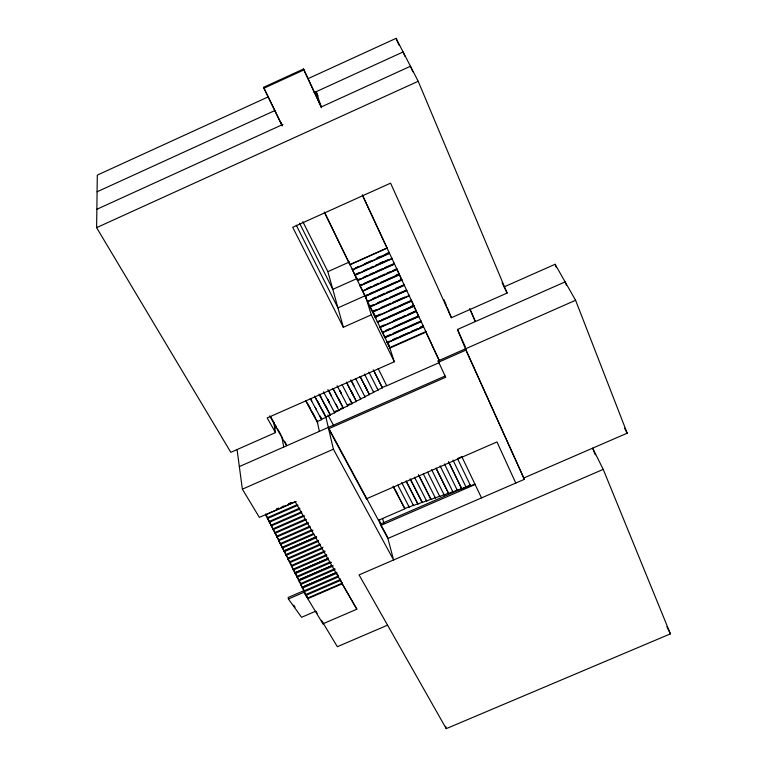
<?xml version="1.0" encoding="UTF-8"?>
<svg xmlns="http://www.w3.org/2000/svg" width="767" height="767" viewBox="0 0 767 767"><rect width="100%" height="100%" fill="white"/><g stroke="black" fill="none" stroke-linecap="round" stroke-linejoin="round"><path stroke-width="1.15" d="M273.666 422.08L275.516 432.607L230.819 452.319L96.604 227.646L97.313 175.106L268.335 96.824M282.179 125.951L263.541 87.333L303.55 68.992L321.296 106.987M263.79 88.291L303.866 69.931L303.55 68.992M308.392 78.493L396.088 38.35L418.197 81.283L507.112 293.061L451.389 317.73L390.585 183.16L292.706 227.281L343.338 327.26L371.314 314.825L365.284 295.688L337.95 307.874L296.283 225.249M97.093 191.779L274.998 110.496M314.077 92.644L403.106 51.964L404.957 56.365M96.853 209.276L282.956 124.407M321.105 107.016L410.46 66.259L412.78 71.772M96.604 227.646L418.197 81.283M343.338 327.26L327.873 271.643L349.675 261.873M349.925 264.596L387.057 247.971M324.23 212.047L349.973 264.768L387.124 248.144L362.379 194.914M377.23 257.789L380.499 256.322M385.945 253.887L389.214 252.429L389.559 253.388L352.494 269.965L354.958 275.017L391.947 258.489M355.543 267.817L358.812 266.35M364.258 263.915L371.89 260.502M376.242 258.556L389.31 252.707M352.408 269.677L389.454 253.1M379.742 263.158L383.001 261.7M359.186 272.668L354.833 274.615L357.595 280.626L394.526 264.136L394.171 263.167M363.529 270.732L367.882 268.786M370.058 267.817L373.318 266.35M375.494 265.382L388.533 259.553M401.793 279.811L365.092 296.177L355.054 275.305L392.042 258.767L391.697 257.808M357.374 278.373L332.801 289.351L299.571 223.216M357.384 279.936L359.55 278.967M363.894 277.031L367.144 275.574M369.32 274.605L373.654 272.668M375.83 271.691L382.34 268.786M384.507 267.817L394.276 263.455M357.508 280.338L394.42 263.848M359.915 285.228L362.082 284.269M364.248 283.301L369.665 280.885M371.832 279.917L376.166 277.98M378.332 277.012L384.823 274.116M386.99 273.148L390.24 271.7M392.407 270.732L396.74 268.795M360.049 285.64L396.884 269.198M396.99 269.476L399.348 274.519L362.57 290.914L360.135 285.928L396.99 269.476L396.635 268.508M395.849 275.276L399.089 273.829L362.398 195.221M366.77 288.584L371.094 286.647M374.334 285.209L378.658 283.272M380.815 282.314L399.195 274.116L401.898 280.099L365.178 296.465L389.473 346.866M362.666 291.211L399.444 274.797L399.089 273.829M367.115 294.806L364.958 295.765L365.926 297.74M369.272 293.838L373.587 291.92M375.753 290.952L396.251 281.815M398.409 280.856L401.64 279.409M372.848 298.603L376.079 297.155M378.236 296.196L384.698 293.32M386.846 292.361L390.077 290.923M395.465 288.526L403.001 285.171M367.594 301.412L404.228 285.094M369.962 306.206L373.184 304.777M377.489 302.86L381.784 300.942M383.931 299.993L387.162 298.555M389.31 297.596L405.427 290.415M370.087 306.627L406.654 290.348M409.07 295.583L372.58 311.814L370.183 306.915L406.759 290.635L406.395 289.648M376.741 309.494L372.446 311.402L375.149 317.289L411.591 301.095L411.217 300.098M381.026 307.586L390.681 303.291M392.829 302.332L404.631 297.088M372.676 312.111L409.185 295.88L408.811 294.883M375.993 316.1L380.279 314.192M389.914 309.906L396.338 307.049M398.476 306.1L411.333 300.386M375.053 316.992L411.476 300.798M410.412 306.714L413.614 305.285L399.444 274.797M377.383 321.718L379.521 320.769M381.659 319.82L385.935 317.922M388.073 316.972L413.729 305.582L439.539 361.065M377.517 322.14L413.883 305.995L411.591 301.095M413.614 305.285L413.988 306.282L377.613 322.437L377.287 321.421M379.847 326.857L384.114 324.959M393.711 320.692L400.115 317.854M402.244 316.905L405.446 315.486M407.584 314.537L416.117 310.75L418.753 316.618L382.522 332.686M379.981 327.269L416.27 311.162L413.988 306.282M418.648 316.32L382.426 332.389L380.077 327.576L416.376 311.46M385.485 330.548L389.741 328.659M393.998 326.761L418.494 315.899M384.727 337.049L390.202 334.623M393.49 333.166L405.532 327.825M407.718 326.857L420.862 321.028M384.861 337.48L421.016 321.45M504.168 286.858L555.097 264.289L575.586 300.271L627.214 433.173L523.593 478.09M420.93 326.809L423.106 325.841L423.489 326.857L387.393 342.849L389.713 347.595L425.733 331.651M387.153 342.12L389.339 341.152M392.618 339.704L396.99 337.758M399.176 336.79L409.012 332.437M411.198 331.469L417.756 328.564M419.942 327.595L423.221 326.138M387.287 342.542L423.374 326.56M389.176 348.391L425.906 332.13L425.464 330.932M379.291 519.441L380.854 525.433L387.891 538.472L524.36 479.337L465.962 350.088L457.477 329.465L565.116 281.882L566.42 285.219M388.246 343.108L394.305 361.765L267.184 417.938L275.516 432.607M274.442 428.235L276.609 427.277M465.962 350.088L438.571 362.168L438.101 360.912L575.586 300.271M386.683 385.58L382.263 387.536L373.74 370.566M438.916 362.772L386.741 385.772L378.198 368.601M377.93 389.799L382.359 387.853L382.033 386.779M373.606 392.062L378.026 390.115L377.709 389.042M373.385 391.304L373.692 392.378L369.272 394.334L360.097 376.357M364.939 396.597L369.358 394.65L369.148 393.893M360.605 398.869L365.025 396.923L364.728 395.839M347.393 404.899L350.049 403.739M360.394 398.102L360.691 399.185L356.272 401.131L346.425 382.167M351.938 403.404L356.358 401.457L356.147 400.69M340.49 408.658L343.146 407.498L343.338 408.265L338.918 410.22M347.595 405.676L352.024 403.73L351.813 402.953M337.039 410.546L334.393 411.706L334.661 412.809L330.241 414.755L319.58 394.852M347.48 405.225L347.681 405.992L343.261 407.948L333.29 389.032M334.585 412.483L339.004 410.537L338.813 409.76M330.126 414.305L330.318 415.081L325.898 417.027L314.633 396.098M321.555 419.3L325.975 417.353L314.7 396.424M320.242 416.433L321.622 419.635L317.212 421.582L305.841 400.69M239.342 466.585L445.167 376.003L445.637 377.268L328.631 428.763L366.463 498.809L496.968 441.936L515.779 483.057M315.39 611.347L301.556 617.31L288.421 598.998L288.171 597.483L303.636 590.801L303.905 592.297L322.917 623.811L356.856 609.199L295.17 501.723L259.371 517.38L242.362 489.164L333.396 449.213L325.62 415.858M291.69 502.529L288.411 503.957L291.69 502.567M281.873 506.862L284.058 505.913M286.963 556.43L265.631 514.83L296.206 501.465M296.8 504.83L267.367 517.735L277.779 538.098M267.491 518.55L298.047 505.204M269.227 521.445L299.734 508.08M269.351 522.269L299.887 508.933M271.087 525.155L301.575 511.8M271.211 525.97L301.728 512.653M272.937 528.856L303.406 515.52M273.071 529.681L304.652 515.894M274.797 532.547L305.237 519.23M274.922 533.372L306.484 519.614M276.647 536.238L308.152 522.461M276.772 537.063L308.315 523.315M278.488 539.92L309.973 526.162M292.448 567.369L278.622 540.745L310.146 527.015M280.329 543.602L311.795 529.853M280.473 544.426L313.051 530.246M282.17 547.274L313.617 533.544M282.314 548.098L313.789 534.407M284.145 551.77L316.685 537.619M285.851 554.599L318.334 540.428M285.986 555.433L318.506 541.301M287.683 558.251L320.146 544.1M340.059 578.73L342.034 583.236L307.653 598.087L306.004 595.355L294.825 571.923L291.479 566.391L291.182 564.665L287.817 559.095L320.318 544.973M393.529 486.987L404.823 508.598L409.07 506.757M378.63 520.208L404.88 508.809L393.049 486.163M397.824 485.118L409.175 507.092L413.432 505.242M401.697 482.548L413.528 505.587L417.794 503.737L406.098 481.005M406.203 481.35L417.89 504.082L422.157 502.232L410.508 479.471M410.086 478.771L422.262 502.567L426.529 500.717M414.506 477.227L426.634 501.052L430.901 499.202L419.348 476.384M418.408 474.639L431.006 499.547L435.282 497.687M423.25 473.795L435.388 498.023L439.664 496.172M427.689 472.242L439.779 496.508L444.055 494.648M289.504 561.904L323.032 547.293M431.6 469.653L444.17 494.993L448.446 493.133L436.049 468.1M436.164 468.436L448.561 493.469L452.846 491.609M289.648 562.738L322.121 548.635M440.095 465.837L452.961 491.944L457.247 490.084M444.438 463.939L457.362 490.429L461.657 488.56L448.906 462.376M380.49 524.043L470.257 485.06L470.612 485.847L474.907 483.977M448.513 461.667L461.772 488.895L466.068 487.035M452.981 460.104L466.192 487.371L470.487 485.511M380.854 525.433L475.109 484.514M291.335 565.547L324.834 550.955M291.479 566.391L325.016 551.837M293.157 569.181L326.637 554.608M300.271 582.786L293.301 570.025L326.819 555.49M294.969 572.776L328.439 558.261M294.979 572.815L328.439 558.309M295.122 573.668L328.612 559.143M296.8 576.439L330.232 561.904M296.944 577.292L331.488 562.316M332.025 565.547L298.603 580.025L332.034 565.586M298.766 580.916L333.281 565.96M334.891 568.711L300.424 583.677L300.578 584.531L303.885 589.996L304.192 591.75L338.65 576.851L337.403 574.157M300.578 584.531L335.074 569.593M336.675 572.335L302.227 587.244L336.684 572.383L336.866 573.227L302.39 588.145M304.048 590.897L338.458 575.959M288.421 598.998L303.905 592.297M305.851 594.492L340.241 579.574M306.004 595.355L340.433 580.475M603.226 469.366L359.061 574.895L446.241 728.65L670.396 633.868L603.226 469.366L592.623 448.168L595.336 454.773M307.759 598.691L342.159 583.831L341.842 582.335M387.556 625.163L337.346 646.706L321.421 620.282M293.703 605.192L295.084 607.119M303.636 590.801L307.26 596.803M315.966 611.251L317.174 613.255M266.082 514.945L267.232 516.881M342.159 583.831L356.856 609.199M270.617 416.625L274.107 422.78M275.267 424.832L276.427 426.883M277.587 428.935L281.077 435.09M284.567 441.255L286.312 444.333M269.677 415.877L286.551 445.665M624.491 428.168L627.214 433.173M333.396 449.213L393.586 559.977L387.527 537.073L328.314 427.43M307.903 403.998L310.223 408.265M312.409 412.291L314.758 416.615M305.918 401.151L317.768 422.924M310.702 398.993L311.833 401.083M315.227 407.354L316.359 409.444M319.753 415.714L321.45 418.849M310.232 398.399L321.622 419.635M317.835 401.611L319.599 405.072M322.897 411.016L324.662 414.487M327.969 414.995L333.607 425.484M319.964 395.13L321.085 397.229M325.572 405.599L327.25 408.744M319.091 394.133L330.318 415.081M327.691 399.137L329.369 402.282M327.768 399.454L329.446 402.598M323.482 391.832L334.661 412.809M329.273 391.601L331.028 395.072M335.946 404.199L337.701 407.661M327.873 389.54L339.004 410.537M338.64 398.773L340.299 401.918M332.811 388.303L343.338 408.265M340.232 391.237L341.334 393.337M339.762 390.499L341.42 393.663M337.116 385.686L347.681 405.992M349.618 398.744L351.727 402.637M342.13 384.766L352.024 403.73M395.887 490.985L397.594 494.408M346.511 382.484L356.358 401.457M351.689 391.937L353.328 395.101M351.228 391.208L352.868 394.363M351.228 380.49L353.951 385.763M350.807 379.876L360.691 399.185M355.725 378.649L365.025 396.923M364.737 385.12L367.441 390.403M360.183 376.674L369.358 394.65M364.469 374.075L373.692 392.378M368.927 372.1L378.026 390.115M373.299 369.819L382.359 387.853M302.869 221.682L327.873 271.643M502.088 282.802L507.112 293.061M371.314 314.825L394.305 361.765M263.541 87.333L281.911 124.954M324.959 213.101L349.973 264.768M349.714 263.915L355.054 275.305M373.5 312.533L376.07 317.797M362.446 290.511L365.178 296.465M382.292 331.958L384.957 337.777L421.131 321.747L420.747 320.731M666.887 626.668L670.396 633.868M470.612 485.847L457.458 458.541L461.811 456.633L481.513 497.898M303.866 69.931L321.526 107.735M425.906 332.13L439.501 361.209M438.101 360.912L445.637 377.268M318.104 96.028L316.1 91.724L321.277 106.929M457.477 329.465L465.358 346.924M465.444 348.841L524.36 479.337M470.181 309.667L474.946 320.472M469.682 308.593L475.339 321.565M396.088 38.35L398.869 44.937M444.055 299.82L446.212 305.084M447.075 307.193L451.389 317.73M555.097 264.289L556.401 267.597M403.969 284.394L404.334 285.382L367.69 301.699L367.374 300.702M465.905 486.566L466.192 487.371M461.494 488.09L461.772 488.895M457.084 489.614L457.362 490.429M452.683 491.139L452.961 491.944M448.283 492.654L448.561 493.469M443.892 494.178L444.17 494.993M439.51 495.693L439.779 496.508M387.057 341.814L387.393 342.849M435.129 497.208L435.388 498.023M379.751 326.55L380.077 327.576M369.867 305.918L370.183 306.915M430.747 498.723L431.006 499.547M359.828 284.94L360.135 285.928M426.375 500.237L426.634 501.052M352.187 268.987L352.494 269.965M422.013 501.752L422.262 502.567M417.651 503.257L417.89 504.082M413.288 504.772L413.528 505.587M408.936 506.278L409.175 507.092M404.583 507.783L404.823 508.598M445.608 726.339L446.241 728.65M281.288 122.662L281.882 124.896M382.628 518.588L383.855 523.209M366.118 497.428L366.463 498.809M317.059 420.91L319.388 431.361M322.629 622.296L322.917 623.811M281.796 436.452L283.732 447.056M293.004 568.299L293.301 570.025M287.529 557.369L287.817 559.095M278.354 539.057L278.622 540.745M265.497 513.976L265.631 514.83M237.061 449.548L242.362 489.164M278.594 508.253L276.408 509.211L278.603 508.291M316.522 536.756L284.001 550.898L316.522 536.795"/></g></svg>
